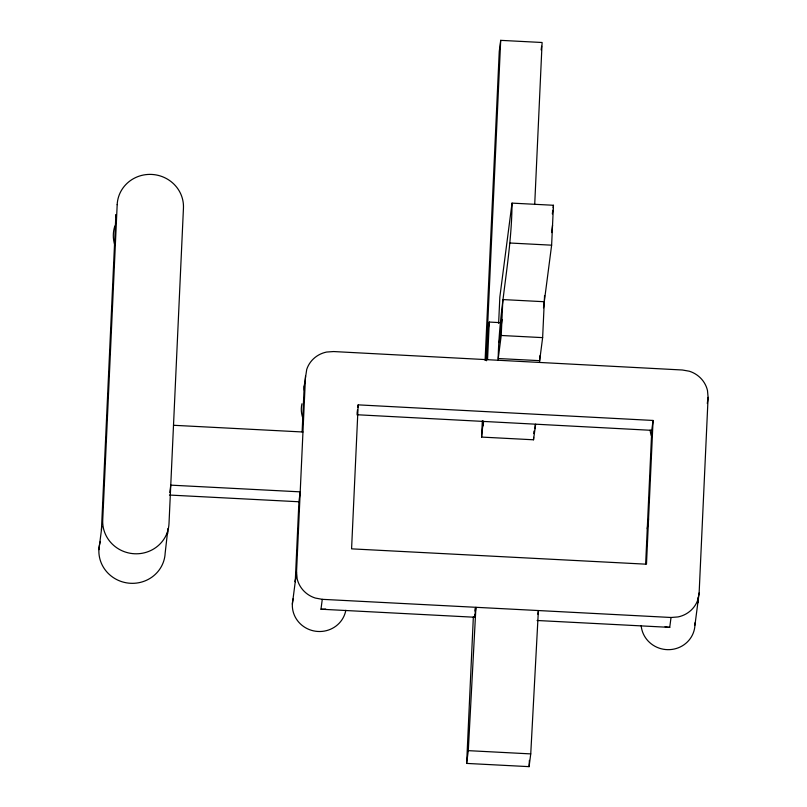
<?xml version="1.0" encoding="UTF-8"?>
<svg xmlns="http://www.w3.org/2000/svg" width="807" height="807" viewBox="0 0 807 807"><rect width="100%" height="100%" fill="white"/><g stroke="black" fill="none" stroke-linecap="round" stroke-linejoin="round"><path stroke-width="1.21" d="M694.948 625.092L699.134 592.943L708.102 397.337L707.487 390.538A26.964 25.955 7.4 0 0 689.289 371.21L682.369 369.999L498.161 360.255C498.867 307.517 511.769 255.88 512.031 203.122L553.451 205.271L551.625 245.177L543.494 307.8M539.57 362.444L539.873 355.766M98.898 549.658L101.43 530.108L115.885 214.642A33.188 31.947 7.4 0 0 115.865 217.022M100.401 541.447A33.188 31.947 7.4 0 0 126.255 582.795A33.188 31.947 7.4 0 0 165.163 553.088L167.937 528.585M302.121 431.957L304.219 385.978L306.731 369.404A26.964 25.955 7.4 0 1 326.613 352.044L333.624 351.549L498.161 360.255M169.793 492.573L170.761 485.138L300.214 491.856L298.923 501.762L295.241 581.877L292.356 604.14M295.634 578.508A26.964 25.955 7.4 0 0 295.241 581.877L296.542 571.992L305.52 376.092M358.177 404.862L351.58 548.851L646.478 564.204L653.075 420.457L358.177 404.862L357.854 407.333M699.134 592.943L697.904 599.581A26.964 25.955 7.4 0 1 678.021 616.931L671.031 617.486L538.39 610.546L530.744 753.899L529.089 766.65L466.638 763.412L473.356 616.76M653.075 420.457L651.774 430.343L535.656 424.189L533.518 439.785L481.587 437.081L482.334 420.76M485.098 360.467L499.251 51.487L500.693 40.35L542.112 42.499L534.708 204.504M481.587 437.081L483.262 420.982M486.066 360.053L500.693 40.35M537.906 614.278L538.39 610.546L322.275 599.329L320.984 609.214L474.637 617.244L474.758 614.773M474.92 611.07L475.041 608.599M486.419 360.769L487.741 331.929L489.274 322.054L500.118 322.649M487.549 359.67L489.274 322.054M498.635 323.284L499.836 297.097L512.031 203.122M501.218 335.48L502.862 299.568L544.281 301.727L542.637 337.629L539.651 360.668L498.232 358.52L501.218 335.48L542.637 337.629M533.518 439.785L533.639 437.313M533.8 433.611L533.911 431.14M544.342 300.486L544.574 295.493M529.089 766.65L529.382 760.376M645.65 564.022L651.774 430.343M698.075 597.816L697.843 602.829A26.964 25.955 7.4 0 0 697.843 600.569M535.001 428.678L535.182 424.976M466.638 763.412L468.292 750.651L475.928 607.308L474.637 617.244M499.21 342.602L501.954 319.522M541.144 49.923L541.628 46.211M552.331 213.926L552.815 210.224M553.138 207.742L553.451 205.271M551.584 232.598L552.543 225.224M357.037 413.507L357.521 409.795M487.156 336.428L487.741 331.929M483.03 425.955L483.625 421.456M647.264 528.787L648.556 518.901M537.099 620.492L669.729 627.372L671.031 617.486M707.295 403.51L708.102 397.337M510.206 243.028L551.625 245.177M173.505 425.279L302.958 431.997M169.48 495.044L298.923 501.762M468.292 750.651L530.744 753.899M356.876 414.737L535.656 424.189M322.275 599.329L315.335 598.058A26.964 25.955 7.4 0 1 297.147 578.72L296.542 571.992M101.43 530.108A33.188 31.947 7.4 0 1 101.803 526.547M167.725 531.167A33.188 31.947 7.4 0 1 167.705 533.548M304.421 390.517A26.964 25.955 7.4 0 1 304.219 385.978M345.81 610.314A26.964 25.955 7.4 0 1 313.429 630.842A26.964 25.955 7.4 0 1 293.254 598.552M325.675 609.063A26.964 25.955 7.4 0 1 320.984 609.214M651.289 435.639A26.964 25.955 7.4 0 1 650.139 430.091M114.715 244.824A33.188 31.947 7.4 0 1 114.856 225.99M669.729 627.372A26.964 25.955 7.4 0 1 665.069 626.736M302.918 418.278A26.964 25.955 7.4 0 1 301.939 403.762M694.948 622.833A26.964 25.955 7.4 0 1 669.77 649.635A26.964 25.955 7.4 0 1 641.182 625.697M117.186 204.635L102.731 520.101A33.188 31.947 7.4 0 0 134.406 553.753A33.188 31.947 7.4 0 0 169.006 523.541L183.451 208.075A33.188 31.947 7.4 0 0 151.777 174.433A33.188 31.947 7.4 0 0 117.186 204.635"/></g></svg>
